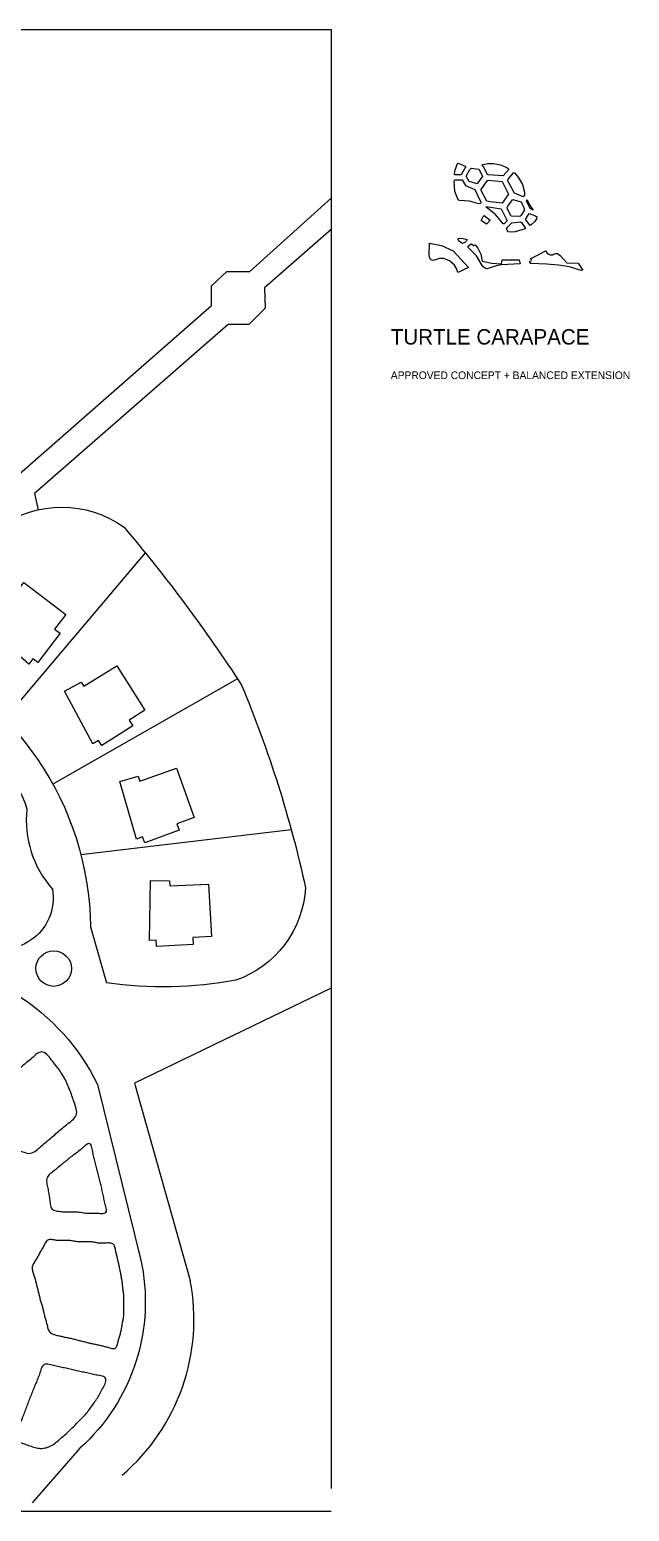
# Model space of a CAD drawing. Header units: inches. Extents: x 36 to 79.2, y 17.3 to 55.9.
# Drawn here: x 63.59 to 79.21, y 17.31 to 55.9 of the extents above; entities that cross this region are included whole.
import ezdxf

# ---------------------------------------------------------------- set-up
doc = ezdxf.new("R2010")
doc.units = ezdxf.units.IN
for name, color, linetype, lineweight in [('01_ORIGINAL_CAD', 7, 'CONTINUOUS', 20), ('10_EXTENSION_MASSES', 7, 'CONTINUOUS', 15), ('12_OPTION_LABEL', 7, 'CONTINUOUS', 15), ('13_CONCEPT_ICON', 7, 'CONTINUOUS', 15)]:
    doc.layers.add(name, color=color, linetype=linetype, lineweight=lineweight)

# ---------------------------------------------------------------- blocks, each defined once
blk = doc.blocks.new('CONCEPT_ICON_02_TURTLE')
at = {"layer": '13_CONCEPT_ICON'}
for points in [[(48.27, 45.26), (49.14, 44.83), (48.56, 43.84), (47.86, 43.82), (47.76, 43.89), (47.81, 44.33), (48.13, 45.19)], [(51.81, 45.21), (52.49, 45.21), (53.34, 45.05), (54.11, 44.73), (54.31, 44.58), (54.34, 44.48), (53.66, 43.71), (51.87, 43.82), (51.77, 43.89), (51.29, 44.8), (51.1, 45), (51.23, 45.1)], [(47.83, 43.22), (48.7, 43.22), (49.12, 42.55), (50.23, 42.04), (50.98, 40.5), (50.93, 40.36), (50.71, 40.33), (49.59, 40.62), (48.37, 40.7), (48.22, 40.8), (47.82, 41.82), (47.71, 43.1)], [(49.79, 44.65), (50.71, 44.51), (51.16, 43.66), (50.53, 42.74), (49.56, 43.04), (49.19, 43.67), (49.62, 44.47)], [(51.86, 43.17), (53.55, 43.04), (54.32, 41.5), (53.53, 40.41), (52.09, 40.54), (51.67, 40.64), (51, 41.93), (51, 42.05), (51.74, 43.1)], [(54.92, 44.09), (55.04, 44.06), (55.51, 43.53), (56.02, 42.67), (56.26, 41.73), (56.26, 41.37), (56.11, 41.16), (55.04, 41.61), (54.24, 43.11), (54.27, 43.32)], [(51.66, 39.98), (53.43, 39.71), (54.14, 38.26), (53.78, 37.89), (53.68, 37.89), (52.73, 39.01), (51.59, 39.89)], [(54.85, 40.84), (55.84, 40.54), (56.23, 39.75), (56.23, 39.49), (55.86, 38.93), (55.69, 38.78), (54.66, 38.8), (54.17, 39.76), (54.19, 39.99)], [(56.58, 40.82), (56.85, 40.18), (57.32, 39.56), (57.02, 39.69), (56.85, 39.9), (56.5, 40.65), (56.53, 40.81)], [(51.36, 38.88), (52.1, 38.34), (51.65, 37.86), (51.01, 38.29), (51.25, 38.78)], [(55.77, 38.13), (55.89, 38.06), (56.34, 37.41), (56.32, 37.3), (55.11, 36.92), (54.71, 36.87), (54.25, 36.91), (54.09, 37.36), (54.72, 38.02)], [(56.84, 39.15), (57.6, 38.85), (57.75, 38.73), (57.7, 38.5), (57.46, 38.15), (57.07, 37.76), (56.94, 37.7), (56.4, 38.39), (56.4, 38.49)], [(48.24, 36.16), (48.81, 36.12), (49.29, 35.97), (49.23, 35.82), (49.03, 35.63), (48.72, 35.52), (48.28, 35.78), (48.2, 35.97)], [(48.15, 31.98), (47.99, 32.48), (47.75, 32.89), (47.16, 33.4), (46.46, 33.67), (45.93, 33.67), (45.17, 33.45), (44.93, 33.53), (44.78, 33.69), (44.7, 34.09), (44.72, 35.56), (46.2, 35.25), (47.6, 34.6), (49.45, 32.6)], [(49.8, 35.46), (50.13, 35.25), (50.26, 35.36), (50.61, 34.95), (50.97, 34.21), (51.13, 33.36), (52.29, 33.12), (53.48, 33.03), (53.55, 33.51), (55.62, 33.51), (55.72, 33.03), (53.47, 32.92), (52.81, 32.79), (51.74, 32.44), (51.52, 32.47), (51.21, 32.72), (50.43, 34.02), (49.42, 35), (49.42, 35.18)], [(59.07, 34.21), (59.15, 34.26), (59.36, 34.13), (59.68, 34.13), (60.03, 34.29), (60.26, 34.29), (60.58, 34.05), (61.38, 33.17), (62.78, 33.11), (63.33, 32.25), (63.14, 32.21), (61.73, 32.66), (60.38, 32.87), (58.94, 33.01), (57.04, 33.06), (56.91, 33.16), (56.91, 33.33), (57.08, 33.38), (57.12, 33.47), (57.04, 33.7), (57.93, 34.11), (58.8, 34.62)]]:
    blk.add_lwpolyline(points, close=True, dxfattribs=at)

msp = doc.modelspace()

# ---------------------------------------------------------------- linework, layer by layer
at = {"layer": '01_ORIGINAL_CAD'}
for p, q in [((36.248, 55.9), (71.442, 55.9)), ((71.442, 55.9), (71.442, 17.906)), ((71.442, 17.312), (36.248, 17.312))]:
    msp.add_line(p, q, dxfattribs=at)
for points in [[(63.257, 44.272), (68.329, 48.719), (68.329, 49.231), (68.73, 49.6), (69.33, 49.6), (71.442, 51.512), (71.442, 50.696), (69.711, 49.177), (69.725, 48.651), (69.304, 48.218), (68.761, 48.218), (63.72, 43.82), (63.817, 43.397)], [(66.604, 42.276), (62.941, 37.945)], [(69.006, 38.995), (64.196, 36.253)], [(70.407, 35.063), (64.93, 34.409)], [(65.18, 32.538), (65.591, 31.078)], [(71.442, 30.938), (66.326, 28.468)], [(66.326, 28.468), (67.775, 23.323)]]:
    msp.add_lwpolyline(points, dxfattribs=at)
for points in [[(60.29, 39.74, -0.089338), (62.813, 42.944, -0.322066), (66.051, 42.944, -0.030946), (69.111, 38.833, -0.044664), (70.78, 33.554, -0.301674), (68.967, 31.144, -0.082145), (65.591, 31.078)], [(60.29, 39.74, -0.300089), (65.18, 32.538)], [(59.998, 35.322), (60.235, 35.059), (61.831, 36.816), (61.933, 37.418, -0.214593), (63.522, 35.602, 0.212382), (64.188, 33.517, -0.642649), (62.166, 32.15, 0.132984), (51.615, 31.858, -0.471407), (50.913, 32.245)], [(53.65, 30.945, -0.14301), (60.243, 31.63, -0.286424), (65.36, 28.431), (66.481, 23.89, -0.272091), (64.9, 18.954), (63.661, 17.533)]]:
    msp.add_lwpolyline(points, format="xyb", dxfattribs=at)
for points in [[(62.827, 40.702), (63.445, 41.502), (64.534, 40.672), (64.241, 40.288), (64.384, 40.18), (63.804, 39.42), (63.677, 39.516), (63.571, 39.377), (62.394, 40.407), (62.722, 40.782)], [(65.006, 38.799), (65.865, 39.334), (66.595, 38.175), (66.187, 37.918), (66.283, 37.767), (65.474, 37.257), (65.389, 37.391), (65.242, 37.298), (64.498, 38.674), (64.936, 38.911)], [(66.464, 36.332), (67.417, 36.67), (67.882, 35.382), (67.428, 35.218), (67.489, 35.05), (66.59, 34.725), (66.536, 34.875), (66.372, 34.816), (65.94, 36.319), (66.419, 36.457)], [(67.244, 33.6), (68.254, 33.648), (68.327, 32.28), (67.845, 32.255), (67.855, 32.076), (66.9, 32.025), (66.892, 32.184), (66.717, 32.175), (66.739, 33.739), (67.237, 33.732)]]:
    msp.add_lwpolyline(points, close=True, dxfattribs=at)
msp.add_circle((64.22, 31.448), 0.463, dxfattribs=at)
msp.add_arc((62.535, 22.313), 5.337, 310.4718, 10.9016, dxfattribs=at)
at = {"layer": '10_EXTENSION_MASSES'}
for points, knots in [([(62.787, 28.381), (62.821, 28.425), (62.872, 28.463), (62.92, 28.502), (62.968, 28.541), (63.014, 28.581), (63.06, 28.619), (63.107, 28.658), (63.154, 28.694), (63.2, 28.734), (63.246, 28.773), (63.291, 28.815), (63.336, 28.855), (63.382, 28.895), (63.429, 28.933), (63.476, 28.97), (63.523, 29.007), (63.569, 29.043), (63.616, 29.083), (63.662, 29.123), (63.708, 29.167), (63.755, 29.206), (63.802, 29.245), (63.851, 29.279), (63.9, 29.28), (63.949, 29.281), (63.998, 29.249), (64.042, 29.207), (64.087, 29.165), (64.127, 29.114), (64.165, 29.066), (64.204, 29.017), (64.24, 28.971), (64.277, 28.924), (64.313, 28.877), (64.349, 28.829), (64.384, 28.78), (64.418, 28.73), (64.45, 28.679), (64.48, 28.627), (64.509, 28.574), (64.537, 28.52), (64.563, 28.465), (64.588, 28.41), (64.61, 28.355), (64.632, 28.299), (64.654, 28.244), (64.676, 28.189), (64.696, 28.134), (64.715, 28.078), (64.733, 28.023), (64.753, 27.966), (64.772, 27.909), (64.793, 27.851), (64.806, 27.793), (64.82, 27.735), (64.826, 27.676), (64.807, 27.627), (64.789, 27.577), (64.745, 27.537), (64.699, 27.498), (64.653, 27.458), (64.603, 27.42), (64.556, 27.382), (64.509, 27.343), (64.463, 27.305), (64.417, 27.266), (64.372, 27.228), (64.325, 27.19), (64.279, 27.151), (64.233, 27.112), (64.188, 27.073), (64.142, 27.034), (64.096, 26.995), (64.051, 26.956), (64.005, 26.918), (63.959, 26.879), (63.913, 26.841), (63.867, 26.8), (63.821, 26.759), (63.775, 26.715), (63.727, 26.684), (63.678, 26.652), (63.627, 26.633), (63.573, 26.634), (63.519, 26.635), (63.462, 26.657), (63.403, 26.678), (63.345, 26.699), (63.286, 26.719), (63.236, 26.747), (63.186, 26.776), (63.144, 26.813), (63.118, 26.862), (63.091, 26.911), (63.078, 26.972), (63.066, 27.031), (63.053, 27.09), (63.039, 27.148), (63.024, 27.205), (63.009, 27.262), (62.992, 27.318), (62.975, 27.374), (62.958, 27.431), (62.942, 27.487), (62.926, 27.544), (62.911, 27.601), (62.896, 27.658), (62.881, 27.715), (62.866, 27.772), (62.851, 27.829), (62.835, 27.886), (62.819, 27.942), (62.801, 27.999), (62.782, 28.057), (62.763, 28.115), (62.742, 28.174), (62.739, 28.23), (62.737, 28.285), (62.754, 28.337), (62.787, 28.381)], [0, 0, 0, 0, 0.025, 0.025, 0.025, 0.05, 0.05, 0.05, 0.075, 0.075, 0.075, 0.1, 0.1, 0.1, 0.125, 0.125, 0.125, 0.15, 0.15, 0.15, 0.175, 0.175, 0.175, 0.2, 0.2, 0.2, 0.225, 0.225, 0.225, 0.25, 0.25, 0.25, 0.275, 0.275, 0.275, 0.3, 0.3, 0.3, 0.325, 0.325, 0.325, 0.35, 0.35, 0.35, 0.375, 0.375, 0.375, 0.4, 0.4, 0.4, 0.425, 0.425, 0.425, 0.45, 0.45, 0.45, 0.475, 0.475, 0.475, 0.5, 0.5, 0.5, 0.525, 0.525, 0.525, 0.55, 0.55, 0.55, 0.575, 0.575, 0.575, 0.6, 0.6, 0.6, 0.625, 0.625, 0.625, 0.65, 0.65, 0.65, 0.675, 0.675, 0.675, 0.7, 0.7, 0.7, 0.725, 0.725, 0.725, 0.75, 0.75, 0.75, 0.775, 0.775, 0.775, 0.8, 0.8, 0.8, 0.825, 0.825, 0.825, 0.85, 0.85, 0.85, 0.875, 0.875, 0.875, 0.9, 0.9, 0.9, 0.925, 0.925, 0.925, 0.95, 0.95, 0.95, 0.975, 0.975, 0.975, 1, 1, 1, 1]), ([(64.082, 26.062), (64.111, 26.097), (64.15, 26.125), (64.189, 26.154), (64.228, 26.183), (64.267, 26.211), (64.303, 26.241), (64.34, 26.271), (64.375, 26.303), (64.411, 26.333), (64.448, 26.364), (64.485, 26.393), (64.522, 26.423), (64.559, 26.453), (64.595, 26.482), (64.633, 26.511), (64.67, 26.54), (64.708, 26.569), (64.746, 26.597), (64.783, 26.625), (64.821, 26.654), (64.858, 26.682), (64.895, 26.711), (64.932, 26.741), (64.969, 26.775), (65.007, 26.809), (65.045, 26.847), (65.082, 26.869), (65.118, 26.891), (65.152, 26.897), (65.176, 26.874), (65.2, 26.852), (65.214, 26.802), (65.224, 26.753), (65.234, 26.703), (65.241, 26.655), (65.25, 26.609), (65.259, 26.563), (65.27, 26.518), (65.282, 26.473), (65.294, 26.429), (65.305, 26.383), (65.316, 26.338), (65.328, 26.293), (65.339, 26.247), (65.35, 26.202), (65.362, 26.157), (65.373, 26.112), (65.384, 26.066), (65.395, 26.021), (65.407, 25.976), (65.418, 25.931), (65.429, 25.885), (65.441, 25.84), (65.452, 25.795), (65.464, 25.75), (65.475, 25.704), (65.485, 25.659), (65.496, 25.613), (65.504, 25.567), (65.514, 25.522), (65.523, 25.477), (65.533, 25.432), (65.544, 25.386), (65.555, 25.34), (65.568, 25.292), (65.58, 25.245), (65.592, 25.197), (65.604, 25.149), (65.593, 25.119), (65.582, 25.089), (65.547, 25.077), (65.503, 25.073), (65.459, 25.069), (65.405, 25.074), (65.354, 25.077), (65.303, 25.079), (65.255, 25.078), (65.207, 25.077), (65.159, 25.076), (65.112, 25.075), (65.065, 25.08), (65.018, 25.084), (64.972, 25.094), (64.925, 25.101), (64.879, 25.108), (64.832, 25.112), (64.784, 25.113), (64.736, 25.114), (64.687, 25.112), (64.639, 25.111), (64.591, 25.11), (64.543, 25.11), (64.495, 25.114), (64.448, 25.117), (64.401, 25.125), (64.353, 25.129), (64.304, 25.134), (64.255, 25.137), (64.219, 25.154), (64.183, 25.171), (64.159, 25.202), (64.145, 25.243), (64.131, 25.284), (64.128, 25.335), (64.122, 25.383), (64.116, 25.432), (64.108, 25.478), (64.101, 25.524), (64.093, 25.57), (64.086, 25.616), (64.078, 25.662), (64.07, 25.708), (64.061, 25.754), (64.052, 25.801), (64.042, 25.848), (64.031, 25.896), (64.033, 25.941), (64.036, 25.985), (64.054, 26.027), (64.082, 26.062)], [0, 0, 0, 0, 0.025, 0.025, 0.025, 0.05, 0.05, 0.05, 0.075, 0.075, 0.075, 0.1, 0.1, 0.1, 0.125, 0.125, 0.125, 0.15, 0.15, 0.15, 0.175, 0.175, 0.175, 0.2, 0.2, 0.2, 0.225, 0.225, 0.225, 0.25, 0.25, 0.25, 0.275, 0.275, 0.275, 0.3, 0.3, 0.3, 0.325, 0.325, 0.325, 0.35, 0.35, 0.35, 0.375, 0.375, 0.375, 0.4, 0.4, 0.4, 0.425, 0.425, 0.425, 0.45, 0.45, 0.45, 0.475, 0.475, 0.475, 0.5, 0.5, 0.5, 0.525, 0.525, 0.525, 0.55, 0.55, 0.55, 0.575, 0.575, 0.575, 0.6, 0.6, 0.6, 0.625, 0.625, 0.625, 0.65, 0.65, 0.65, 0.675, 0.675, 0.675, 0.7, 0.7, 0.7, 0.725, 0.725, 0.725, 0.75, 0.75, 0.75, 0.775, 0.775, 0.775, 0.8, 0.8, 0.8, 0.825, 0.825, 0.825, 0.85, 0.85, 0.85, 0.875, 0.875, 0.875, 0.9, 0.9, 0.9, 0.925, 0.925, 0.925, 0.95, 0.95, 0.95, 0.975, 0.975, 0.975, 1, 1, 1, 1]), ([(63.762, 23.875), (63.782, 23.907), (63.801, 23.939), (63.819, 23.971), (63.837, 24.004), (63.853, 24.038), (63.871, 24.071), (63.889, 24.103), (63.91, 24.134), (63.929, 24.167), (63.948, 24.199), (63.965, 24.234), (63.982, 24.268), (63.999, 24.303), (64.017, 24.337), (64.043, 24.36), (64.068, 24.383), (64.102, 24.393), (64.137, 24.393), (64.172, 24.394), (64.21, 24.383), (64.247, 24.376), (64.285, 24.369), (64.322, 24.366), (64.36, 24.365), (64.398, 24.364), (64.436, 24.365), (64.474, 24.367), (64.512, 24.368), (64.55, 24.369), (64.588, 24.368), (64.626, 24.367), (64.663, 24.363), (64.699, 24.357), (64.736, 24.351), (64.772, 24.343), (64.808, 24.337), (64.845, 24.332), (64.883, 24.331), (64.921, 24.331), (64.958, 24.331), (64.997, 24.332), (65.035, 24.333), (65.073, 24.334), (65.111, 24.335), (65.149, 24.333), (65.186, 24.331), (65.223, 24.327), (65.26, 24.321), (65.296, 24.314), (65.332, 24.306), (65.369, 24.301), (65.405, 24.297), (65.443, 24.296), (65.481, 24.297), (65.519, 24.297), (65.558, 24.299), (65.597, 24.301), (65.637, 24.303), (65.677, 24.305), (65.711, 24.296), (65.745, 24.288), (65.773, 24.269), (65.791, 24.241), (65.81, 24.213), (65.818, 24.175), (65.826, 24.138), (65.834, 24.101), (65.841, 24.064), (65.85, 24.027), (65.858, 23.991), (65.867, 23.956), (65.876, 23.92), (65.885, 23.885), (65.893, 23.849), (65.901, 23.813), (65.908, 23.777), (65.915, 23.741), (65.923, 23.705), (65.931, 23.669), (65.94, 23.633), (65.948, 23.597), (65.957, 23.561), (65.965, 23.526), (65.972, 23.489), (65.978, 23.453), (65.983, 23.417), (65.989, 23.38), (65.995, 23.344), (66.002, 23.308), (66.007, 23.271), (66.011, 23.234), (66.013, 23.197), (66.017, 23.16), (66.021, 23.123), (66.027, 23.086), (66.033, 23.05), (66.039, 23.013), (66.045, 22.977), (66.047, 22.939), (66.05, 22.902), (66.049, 22.864), (66.048, 22.826), (66.048, 22.788), (66.047, 22.75), (66.047, 22.712), (66.047, 22.674), (66.047, 22.636), (66.048, 22.598), (66.048, 22.56), (66.049, 22.522), (66.048, 22.484), (66.047, 22.446), (66.044, 22.409), (66.039, 22.373), (66.034, 22.336), (66.026, 22.3), (66.019, 22.264), (66.013, 22.228), (66.008, 22.191), (66.002, 22.154), (65.996, 22.118), (65.989, 22.082), (65.981, 22.046), (65.973, 22.01), (65.965, 21.974), (65.955, 21.939), (65.945, 21.904), (65.934, 21.87), (65.923, 21.834), (65.913, 21.799), (65.904, 21.763), (65.895, 21.726), (65.886, 21.688), (65.876, 21.649), (65.863, 21.618), (65.85, 21.586), (65.833, 21.562), (65.807, 21.554), (65.781, 21.545), (65.747, 21.552), (65.711, 21.562), (65.675, 21.571), (65.637, 21.583), (65.601, 21.593), (65.564, 21.603), (65.528, 21.612), (65.493, 21.621), (65.457, 21.63), (65.422, 21.638), (65.386, 21.646), (65.35, 21.654), (65.314, 21.661), (65.278, 21.669), (65.242, 21.676), (65.206, 21.684), (65.17, 21.692), (65.134, 21.701), (65.099, 21.71), (65.063, 21.719), (65.028, 21.728), (64.992, 21.737), (64.956, 21.746), (64.921, 21.755), (64.885, 21.764), (64.849, 21.773), (64.814, 21.782), (64.778, 21.791), (64.742, 21.8), (64.707, 21.809), (64.671, 21.817), (64.635, 21.825), (64.599, 21.833), (64.563, 21.839), (64.527, 21.846), (64.491, 21.854), (64.455, 21.862), (64.419, 21.871), (64.384, 21.879), (64.348, 21.887), (64.311, 21.895), (64.274, 21.903), (64.237, 21.911), (64.203, 21.924), (64.168, 21.938), (64.137, 21.957), (64.115, 21.983), (64.093, 22.009), (64.079, 22.043), (64.069, 22.078), (64.058, 22.113), (64.051, 22.15), (64.042, 22.186), (64.033, 22.222), (64.022, 22.257), (64.012, 22.292), (64.002, 22.328), (63.992, 22.363), (63.983, 22.398), (63.974, 22.434), (63.966, 22.47), (63.957, 22.505), (63.948, 22.541), (63.94, 22.577), (63.931, 22.612), (63.921, 22.648), (63.912, 22.683), (63.901, 22.719), (63.891, 22.754), (63.88, 22.789), (63.869, 22.824), (63.859, 22.859), (63.85, 22.895), (63.842, 22.93), (63.833, 22.966), (63.824, 23.002), (63.815, 23.038), (63.806, 23.073), (63.798, 23.109), (63.789, 23.145), (63.78, 23.18), (63.771, 23.216), (63.763, 23.252), (63.754, 23.288), (63.745, 23.323), (63.735, 23.359), (63.725, 23.394), (63.713, 23.429), (63.702, 23.464), (63.69, 23.499), (63.678, 23.535), (63.67, 23.571), (63.662, 23.606), (63.657, 23.642), (63.662, 23.677), (63.667, 23.711), (63.683, 23.745), (63.702, 23.778), (63.72, 23.811), (63.741, 23.843), (63.762, 23.875)], [0, 0, 0, 0, 0.0125, 0.0125, 0.0125, 0.025, 0.025, 0.025, 0.0375, 0.0375, 0.0375, 0.05, 0.05, 0.05, 0.0625, 0.0625, 0.0625, 0.075, 0.075, 0.075, 0.0875, 0.0875, 0.0875, 0.1, 0.1, 0.1, 0.1125, 0.1125, 0.1125, 0.125, 0.125, 0.125, 0.1375, 0.1375, 0.1375, 0.15, 0.15, 0.15, 0.1625, 0.1625, 0.1625, 0.175, 0.175, 0.175, 0.1875, 0.1875, 0.1875, 0.2, 0.2, 0.2, 0.2125, 0.2125, 0.2125, 0.225, 0.225, 0.225, 0.2375, 0.2375, 0.2375, 0.25, 0.25, 0.25, 0.2625, 0.2625, 0.2625, 0.275, 0.275, 0.275, 0.2875, 0.2875, 0.2875, 0.3, 0.3, 0.3, 0.3125, 0.3125, 0.3125, 0.325, 0.325, 0.325, 0.3375, 0.3375, 0.3375, 0.35, 0.35, 0.35, 0.3625, 0.3625, 0.3625, 0.375, 0.375, 0.375, 0.3875, 0.3875, 0.3875, 0.4, 0.4, 0.4, 0.4125, 0.4125, 0.4125, 0.425, 0.425, 0.425, 0.4375, 0.4375, 0.4375, 0.45, 0.45, 0.45, 0.4625, 0.4625, 0.4625, 0.475, 0.475, 0.475, 0.4875, 0.4875, 0.4875, 0.5, 0.5, 0.5, 0.5125, 0.5125, 0.5125, 0.525, 0.525, 0.525, 0.5375, 0.5375, 0.5375, 0.55, 0.55, 0.55, 0.5625, 0.5625, 0.5625, 0.575, 0.575, 0.575, 0.5875, 0.5875, 0.5875, 0.6, 0.6, 0.6, 0.6125, 0.6125, 0.6125, 0.625, 0.625, 0.625, 0.6375, 0.6375, 0.6375, 0.65, 0.65, 0.65, 0.6625, 0.6625, 0.6625, 0.675, 0.675, 0.675, 0.6875, 0.6875, 0.6875, 0.7, 0.7, 0.7, 0.7125, 0.7125, 0.7125, 0.725, 0.725, 0.725, 0.7375, 0.7375, 0.7375, 0.75, 0.75, 0.75, 0.7625, 0.7625, 0.7625, 0.775, 0.775, 0.775, 0.7875, 0.7875, 0.7875, 0.8, 0.8, 0.8, 0.8125, 0.8125, 0.8125, 0.825, 0.825, 0.825, 0.8375, 0.8375, 0.8375, 0.85, 0.85, 0.85, 0.8625, 0.8625, 0.8625, 0.875, 0.875, 0.875, 0.8875, 0.8875, 0.8875, 0.9, 0.9, 0.9, 0.9125, 0.9125, 0.9125, 0.925, 0.925, 0.925, 0.9375, 0.9375, 0.9375, 0.95, 0.95, 0.95, 0.9625, 0.9625, 0.9625, 0.975, 0.975, 0.975, 0.9875, 0.9875, 0.9875, 1, 1, 1, 1]), ([(63.217, 19.207), (63.205, 19.243), (63.217, 19.289), (63.235, 19.335), (63.253, 19.382), (63.276, 19.429), (63.295, 19.476), (63.315, 19.523), (63.33, 19.569), (63.347, 19.615), (63.364, 19.66), (63.382, 19.706), (63.401, 19.752), (63.421, 19.797), (63.44, 19.843), (63.458, 19.89), (63.475, 19.936), (63.491, 19.983), (63.507, 20.029), (63.524, 20.076), (63.542, 20.121), (63.56, 20.167), (63.579, 20.213), (63.597, 20.258), (63.616, 20.304), (63.634, 20.35), (63.652, 20.395), (63.671, 20.441), (63.689, 20.487), (63.707, 20.533), (63.726, 20.578), (63.744, 20.624), (63.763, 20.67), (63.782, 20.715), (63.801, 20.76), (63.82, 20.805), (63.837, 20.852), (63.853, 20.899), (63.867, 20.948), (63.884, 20.997), (63.901, 21.045), (63.92, 21.093), (63.95, 21.119), (63.981, 21.145), (64.022, 21.15), (64.069, 21.144), (64.115, 21.138), (64.165, 21.121), (64.215, 21.108), (64.264, 21.094), (64.312, 21.084), (64.36, 21.075), (64.408, 21.066), (64.456, 21.057), (64.504, 21.047), (64.552, 21.037), (64.6, 21.025), (64.647, 21.013), (64.695, 21.001), (64.742, 20.988), (64.79, 20.977), (64.838, 20.966), (64.886, 20.957), (64.935, 20.948), (64.983, 20.938), (65.031, 20.929), (65.079, 20.919), (65.127, 20.908), (65.174, 20.897), (65.221, 20.886), (65.269, 20.875), (65.318, 20.865), (65.369, 20.857), (65.42, 20.849), (65.475, 20.842), (65.514, 20.823), (65.554, 20.805), (65.579, 20.775), (65.581, 20.735), (65.583, 20.695), (65.563, 20.644), (65.54, 20.596), (65.517, 20.548), (65.491, 20.502), (65.467, 20.457), (65.444, 20.412), (65.422, 20.368), (65.397, 20.325), (65.371, 20.282), (65.342, 20.241), (65.314, 20.2), (65.285, 20.159), (65.257, 20.118), (65.228, 20.077), (65.2, 20.036), (65.172, 19.996), (65.143, 19.956), (65.113, 19.916), (65.083, 19.877), (65.05, 19.839), (65.018, 19.801), (64.982, 19.765), (64.946, 19.73), (64.911, 19.694), (64.874, 19.659), (64.838, 19.623), (64.802, 19.587), (64.766, 19.552), (64.731, 19.516), (64.695, 19.479), (64.66, 19.443), (64.623, 19.408), (64.587, 19.372), (64.55, 19.338), (64.512, 19.306), (64.474, 19.274), (64.435, 19.244), (64.397, 19.211), (64.359, 19.178), (64.323, 19.143), (64.284, 19.111), (64.246, 19.079), (64.204, 19.051), (64.16, 19.028), (64.116, 19.004), (64.069, 18.984), (64.022, 18.971), (63.975, 18.958), (63.927, 18.951), (63.88, 18.953), (63.832, 18.954), (63.785, 18.965), (63.737, 18.977), (63.69, 18.988), (63.642, 19.002), (63.596, 19.017), (63.55, 19.032), (63.505, 19.05), (63.456, 19.068), (63.408, 19.085), (63.357, 19.104), (63.313, 19.125), (63.268, 19.147), (63.23, 19.172), (63.217, 19.207)], [0, 0, 0, 0, 0.020833, 0.020833, 0.020833, 0.041667, 0.041667, 0.041667, 0.0625, 0.0625, 0.0625, 0.083333, 0.083333, 0.083333, 0.104167, 0.104167, 0.104167, 0.125, 0.125, 0.125, 0.145833, 0.145833, 0.145833, 0.166667, 0.166667, 0.166667, 0.1875, 0.1875, 0.1875, 0.208333, 0.208333, 0.208333, 0.229167, 0.229167, 0.229167, 0.25, 0.25, 0.25, 0.270833, 0.270833, 0.270833, 0.291667, 0.291667, 0.291667, 0.3125, 0.3125, 0.3125, 0.333333, 0.333333, 0.333333, 0.354167, 0.354167, 0.354167, 0.375, 0.375, 0.375, 0.395833, 0.395833, 0.395833, 0.416667, 0.416667, 0.416667, 0.4375, 0.4375, 0.4375, 0.458333, 0.458333, 0.458333, 0.479167, 0.479167, 0.479167, 0.5, 0.5, 0.5, 0.520833, 0.520833, 0.520833, 0.541667, 0.541667, 0.541667, 0.5625, 0.5625, 0.5625, 0.583333, 0.583333, 0.583333, 0.604167, 0.604167, 0.604167, 0.625, 0.625, 0.625, 0.645833, 0.645833, 0.645833, 0.666667, 0.666667, 0.666667, 0.6875, 0.6875, 0.6875, 0.708333, 0.708333, 0.708333, 0.729167, 0.729167, 0.729167, 0.75, 0.75, 0.75, 0.770833, 0.770833, 0.770833, 0.791667, 0.791667, 0.791667, 0.8125, 0.8125, 0.8125, 0.833333, 0.833333, 0.833333, 0.854167, 0.854167, 0.854167, 0.875, 0.875, 0.875, 0.895833, 0.895833, 0.895833, 0.916667, 0.916667, 0.916667, 0.9375, 0.9375, 0.9375, 0.958333, 0.958333, 0.958333, 0.979167, 0.979167, 0.979167, 1, 1, 1, 1])]:
    msp.add_open_spline(points, degree=3, knots=knots, dxfattribs=at)

# ---------------------------------------------------------------- block references
at = {"layer": '13_CONCEPT_ICON', "xscale": 0.21465926288108023, "yscale": 0.21465926288108023, "zscale": 0.21465926288108023}
msp.add_blockref('CONCEPT_ICON_02_TURTLE', (64.405, 42.71), dxfattribs=at)

# ---------------------------------------------------------------- texts
at = {"layer": '12_OPTION_LABEL'}
for s, height, p in [('TURTLE CARAPACE', 0.4, (73, 47.7)), ('APPROVED CONCEPT + BALANCED EXTENSION', 0.2, (73, 46.8))]:
    msp.add_text(s, height=height, dxfattribs=at).set_placement(p)

doc.saveas('drawing.dxf')
